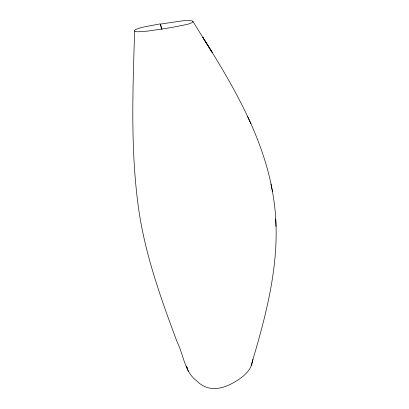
<?xml version="1.0" encoding="UTF-8"?>
<svg xmlns="http://www.w3.org/2000/svg" width="409" height="409" viewBox="0 0 409 409"><rect width="100%" height="100%" fill="white"/><g stroke="black" fill="none" stroke-linecap="round" stroke-linejoin="round"><path stroke-width="0.61" d="M161.621 29.182L160.144 23.88L143.513 27.025A16.34 1.549 -9.8 0 0 140.696 27.73L136.192 29.274L134.929 30.092L134.638 30.874C132.833 89.658 130.394 148.84 138.406 207.302C144.847 253.882 160.839 298.365 177.225 342.205C183.677 354.879 184.398 371.597 196.463 380.687C200.681 385.074 206.417 388.121 212.552 388.489C219.633 388.979 226.56 386.485 232.69 383.141C242.01 377.896 251.811 370.989 252.89 359.358M251.121 365.482C267.266 311.714 282.22 255.354 273.657 198.82C265.006 139.679 234.009 87.117 202.798 37.275L212.404 52.766L192.93 21.488L192.036 20.849L188.559 20.45L182.158 20.869L160.502 24.1L161.99 29.448M134.638 30.874L135.21 31.473L137.567 31.82L148.339 31.033L170.88 27.618L186.207 24.627A15.849 1.559 -9.6 0 0 188.861 23.906L192.189 22.602L192.93 21.488M250.993 123.942L247.711 116.713M188.396 371.392L186.346 366.009L187.721 369.603L187.342 367.834M270.957 183.989L272.435 191.381M276.019 226.417L275.646 218.953"/></g></svg>
